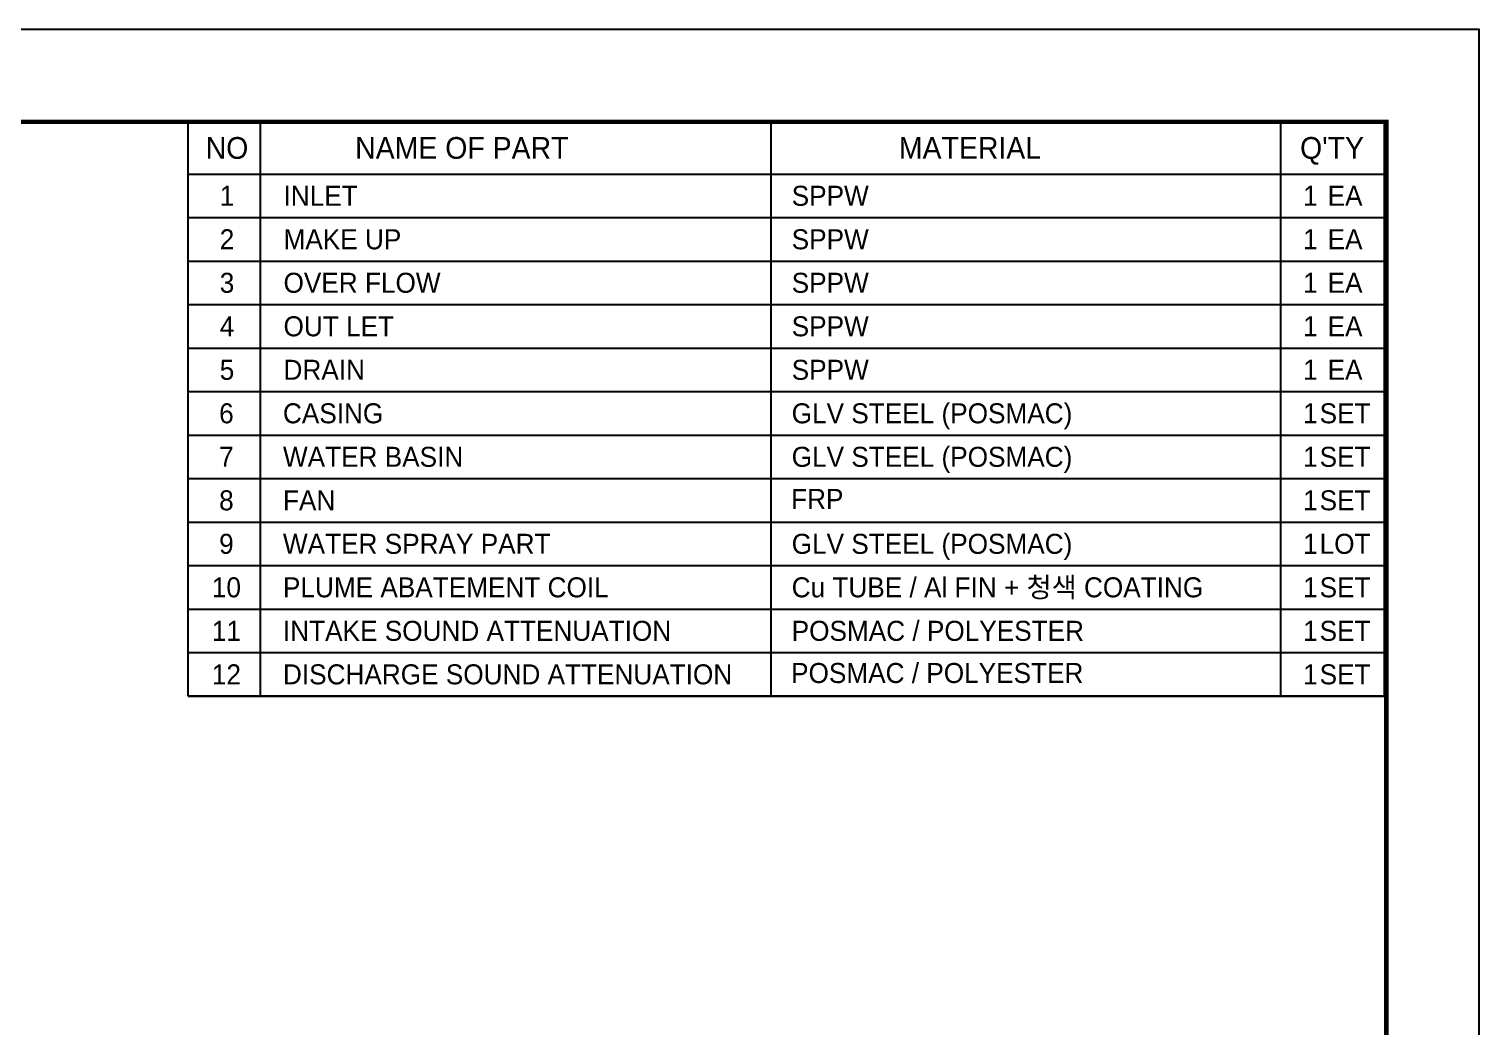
# Model space of a CAD drawing. Header units: millimetres. Extents: x 2193 to 31600, y 1908 to 22703.
# Drawn here: x 20657 to 31600, y 15174 to 22703 of the extents above; entities that cross this region are included whole.
import ezdxf
from ezdxf.enums import TextEntityAlignment as Align

# ---------------------------------------------------------------- set-up
doc = ezdxf.new("R2010")
doc.units = ezdxf.units.MM
for name, color, linetype in [('냉각탑_box', 1, 'Continuous'), ('냉각탑_form', 1, 'Continuous'), ('냉각탑_text', 3, 'Continuous')]:
    doc.layers.add(name, color=color, linetype=linetype)
doc.styles.add('돋움', font='Dotum.ttf')

# ---------------------------------------------------------------- blocks, each defined once
blk = doc.blocks.new('냉각탑form')
at = {"layer": 'Defpoints'}
blk.add_lwpolyline([(0, 297.07), (420.1, 297.07), (420.1, 0), (0, 0)], close=True, dxfattribs=at)
at = {"layer": '냉각탑_form', "const_width": 0.5}
blk.add_lwpolyline([(10, 287.07), (10, 10), (410.1, 10), (410.1, 287.07)], close=True, dxfattribs=at)

msp = doc.modelspace()

# ---------------------------------------------------------------- linework, layer by layer
at = {"layer": '냉각탑_box'}
for p, q in [((22401.1, 22002.8), (22401.1, 17670.4)), ((26255, 22002.8), (26255, 17670.4)), ((30103.1, 22002.8), (30103.1, 17670.4)), ((21859.3, 21608.9), (30885, 21608.9)), ((21859.3, 21280.7), (30885, 21280.7)), ((21859.3, 20952.5), (30885, 20952.5)), ((21859.3, 20624.3), (30885, 20624.3)), ((21859.3, 20296.1), (30885, 20296.1)), ((21859.3, 19967.9), (30885, 19967.9)), ((21859.3, 19639.7), (30885, 19639.7)), ((21859.3, 19311.5), (30885, 19311.5)), ((21859.3, 18983.3), (30885, 18983.3)), ((21859.3, 18655), (30885, 18655)), ((21859.3, 18326.8), (30885, 18326.8)), ((21859.3, 17998.6), (30885, 17998.6)), ((21859.3, 17670.4), (30885, 17670.4))]:
    msp.add_line(p, q, dxfattribs=at)
msp.add_lwpolyline([(21859.3, 17670.4), (21859.3, 22002.8), (30885, 22002.8), (30885, 17670.4)], close=True, dxfattribs=at)

# ---------------------------------------------------------------- block references
at = {"layer": '냉각탑_form', "xscale": 70, "yscale": 70, "zscale": 70}
msp.add_blockref('냉각탑form', (2193.2, 1907.9), dxfattribs=at)

# ---------------------------------------------------------------- texts
at = {"layer": '냉각탑_text', "style": '돋움'}
for s, height, p in [('NO', 164.11, (22151.4, 21805.9)), ('NAME OF PART', 164.106, (23923.7, 21805.9)), ('MATERIAL', 164.11, (27758.7, 21805.9)), ("Q'TY", 164.11, (30491.1, 21805.9)), ('1', 151, (22151.4, 21444.8)), ('1', 151, (30327, 21444.8)), ('EA', 150.98, (30589.6, 21444.8)), ('2', 151, (22151.4, 21116.6)), ('1', 151, (30327, 21116.6)), ('EA', 150.98, (30589.6, 21116.6)), ('3', 151, (22151.4, 20788.4)), ('1', 151, (30327, 20788.4)), ('EA', 150.98, (30589.6, 20788.4)), ('4', 151, (22151.4, 20460.2)), ('1', 151, (30327, 20460.2)), ('EA', 150.98, (30589.6, 20460.2)), ('5', 151, (22151.4, 20132)), ('1', 151, (30327, 20132)), ('EA', 150.98, (30589.6, 20132)), ('6', 151, (22147, 19803.8)), ('1', 151, (30327, 19803.8)), ('SET', 150.98, (30589.6, 19803.8)), ('7', 151, (22147, 19475.6)), ('1', 151, (30327, 19475.6)), ('SET', 150.98, (30589.6, 19475.6)), ('8', 151, (22147, 19147.4)), ('1', 151, (30327, 19147.4)), ('SET', 150.98, (30589.6, 19147.4)), ('9', 151, (22147, 18819.1)), ('1', 151, (30327, 18819.1)), ('LOT', 150.98, (30589.6, 18819.1)), ('10', 150.98, (22147, 18490.9)), ('1', 151, (30327, 18490.9)), ('SET', 150.98, (30589.6, 18490.9)), ('11', 150.98, (22147, 18162.7)), ('1', 151, (30327, 18162.7)), ('SET', 150.98, (30589.6, 18162.7)), ('12', 150.98, (22147, 17834.5)), ('1', 151, (30327, 17834.5)), ('SET', 150.98, (30589.6, 17834.5))]:
    msp.add_text(s, height=height, dxfattribs=at).set_placement(p, align=Align.MIDDLE_CENTER)
for s, height, p in [('INLET ', 150.98, (22578, 21444.8)), ('SPPW', 150.98, (26413.1, 21444.8)), ('MAKE UP', 150.98, (22578, 21116.6)), ('SPPW', 150.98, (26413.1, 21116.6)), ('OVER FLOW', 150.98, (22578, 20788.4)), ('SPPW', 150.98, (26413.1, 20788.4)), ('OUT LET ', 150.98, (22578, 20460.2)), ('SPPW', 150.98, (26413.1, 20460.2)), ('DRAIN', 150.98, (22578, 20132)), ('SPPW', 150.98, (26413.1, 20132)), ('CASING', 150.98, (22573.7, 19803.8)), ('GLV STEEL (POSMAC)', 150.977, (26413.1, 19803.8)), ('WATER BASIN', 150.977, (22573.7, 19475.6)), ('GLV STEEL (POSMAC)', 150.977, (26413.1, 19475.6)), ('FAN', 150.98, (22573.7, 19147.4)), ('FRP', 150.98, (26408.7, 19157.5)), ('WATER SPRAY PART', 150.977, (22573.7, 18819.1)), ('GLV STEEL (POSMAC)', 150.977, (26413.1, 18819.1)), ('PLUME ABATEMENT COIL', 150.977, (22573.7, 18490.9)), ('Cu TUBE / Al FIN + 청색 COATING', 150.977, (26413.1, 18490.9)), ('INTAKE SOUND ATTENUATION', 150.977, (22573.7, 18162.7)), ('POSMAC / POLYESTER', 150.977, (26413.1, 18162.7)), ('DISCHARGE SOUND ATTENUATION', 150.977, (22573.7, 17834.5)), ('POSMAC / POLYESTER', 150.977, (26408.7, 17844.6))]:
    msp.add_text(s, height=height, dxfattribs=at).set_placement(p, align=Align.MIDDLE_LEFT)

doc.saveas('drawing.dxf')
